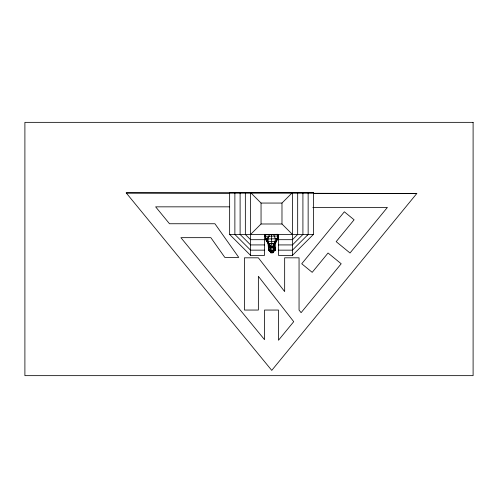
<?xml version="1.0" encoding="UTF-8"?>
<svg xmlns="http://www.w3.org/2000/svg" width="498" height="498" viewBox="0 0 498 498"><rect width="100%" height="100%" fill="white"/><g stroke="black" fill="none" stroke-linecap="round" stroke-linejoin="round"><path stroke-width="0.75" d="M307.173 235.162L307.173 234.838M265.876 239.681L268.055 243.827L268.659 250.457L270.893 251.739L268.49 250.463L268.497 244.512M277.374 239.42L275.388 243.665L275.077 250.313L272.966 251.695L275.245 250.307L275.077 247.774M275.985 241.493L274.174 243.69L274.684 247.145L273.526 252.013L272.25 252.43L270.364 252.088C272.611 245.141 264.874 241.169 265.16 234.595L277.865 234.315L277.193 238.747L273.072 247.182L273.526 252.013L273.047 252.76L270.794 252.81C269.132 250.133 268.578 246.877 269.262 243.802L265.135 239.015L278.089 238.729L277.604 236.699M277.71 238.735L277.965 236.015L277.579 234.888M269.642 250.432L270.526 247.238L267.532 241.679L267.849 238.953L269.424 234.502M265.471 235.156L265.135 236.301L277.965 236.015C276.994 240.217 274.747 244.082 271.796 247.207L267.358 241.686M265.285 236.301L265.639 235.156M274.174 243.69L273.072 247.182L274.093 250.332M268.055 243.827L274.74 243.678L275.369 238.785L273.601 234.409M267.532 241.679L266 238.996L265.173 236.301L265.951 234.577M268.696 243.815L267.849 238.953M275.811 241.493L277.237 238.747L277.928 236.015L277.069 234.328M275.245 243.13L275.817 242.034M278.089 238.729L274.659 243.142M313.379 193.292L416.807 193.498L271.752 370.381L126.212 192.919L313.379 192.919L229.646 192.869M250.575 234.452L261.045 223.988L261.045 203.053L250.575 192.583L250.575 255.387L264.531 255.387L264.531 234.452M292.444 234.452L281.98 223.988L281.98 203.053L292.444 192.583L292.444 255.387L278.488 255.387L278.488 234.452M292.444 255.387L313.379 234.452L313.379 192.583L229.646 192.583L229.646 234.452L250.575 255.387M265.982 238.996L269.144 236.214M271.572 252.449L270.794 252.81L271.317 252.723M266.972 241.692L276.371 241.48M268.908 243.404L274.516 243.279M274.958 243.671L275.388 243.665M268.416 247.282L275.176 247.133M268.49 250.463L275.245 250.307M270.364 252.088L273.526 252.013M313.379 193.498L416.807 193.498M261.045 203.053L281.98 203.053M229.646 206.838L155.637 206.838L169.494 223.745L214.924 223.745L238.747 257.41L224.822 257.41L210.853 237.664L180.911 237.664L264.531 339.661L264.531 310.049L278.488 310.049L278.488 340.24L293.72 321.664L258.362 276.29L258.362 310.049L244.443 310.049L244.443 257.815L258.362 257.815L284.663 291.579L284.663 257.815L299.055 257.815L299.055 310.049L301.097 312.669L341.192 263.766L328.058 253.003L312.196 272.344L301.732 263.766L344.342 211.799L354.09 219.799L336.175 241.655L350.013 253.003L387.388 207.423L312.788 207.423M261.045 223.988L281.98 223.988M229.646 234.452L313.379 234.452M264.531 239.687L250.575 239.687L245.346 234.452L245.346 192.583M278.488 239.687L292.444 239.687L297.68 234.452L297.68 192.583M264.531 244.923L250.575 244.923L240.111 234.452L240.111 192.583M278.488 244.923L292.444 244.923L302.915 234.452L302.915 192.583M264.531 250.152L250.575 250.152L234.875 234.452L234.875 192.583M278.488 250.152L292.444 250.152L308.144 234.452L308.144 192.583M126.212 192.919L229.646 193.124M272.605 252.691L273.047 252.76L272.25 252.43M267.239 241.686L268.173 243.285M265.216 236.301L266.025 238.996M265.596 235.156L265.658 236.289M271.51 234.452L271.92 252.785M473.1 122.346L24.9 122.346L24.9 375.654L473.1 375.654L473.1 122.346"/></g></svg>
